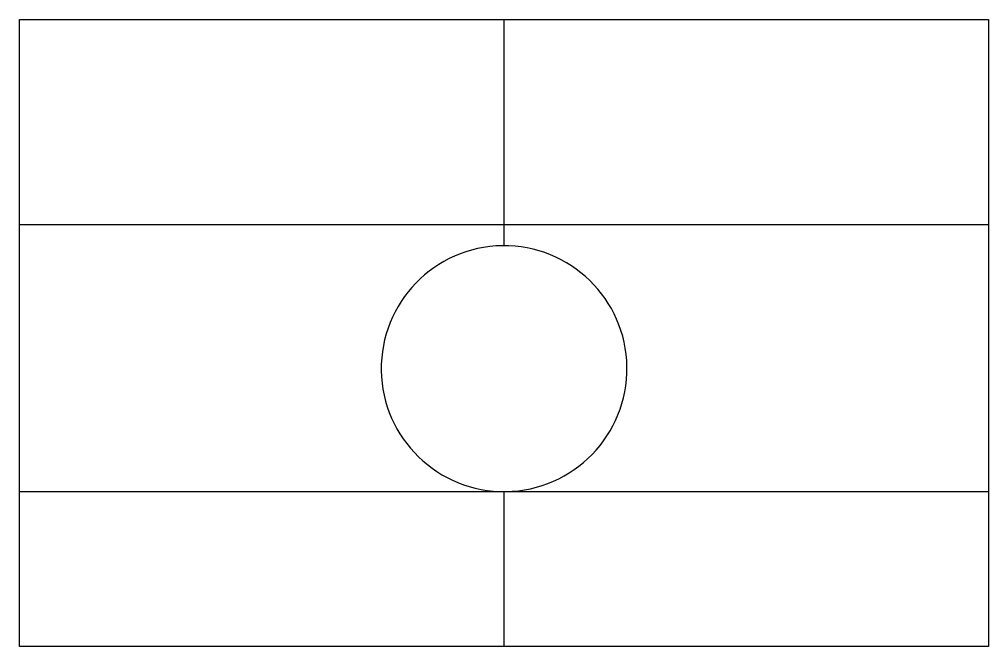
# Model space of a CAD drawing. Header units: millimetres. Extents: x 256.88 to 262.77, y 105.83 to 109.64.
import ezdxf

# ---------------------------------------------------------------- set-up
doc = ezdxf.new("R2010")
doc.units = ezdxf.units.MM
doc.layers.add('03、门站、调压站', color=7, linetype='Continuous', lineweight=30)

msp = doc.modelspace()

# ---------------------------------------------------------------- linework, layer by layer
at = {"layer": '03、门站、调压站'}
for p, q in [((256.8839, 109.6375), (262.7722, 109.6375)), ((256.8839, 105.8286), (256.8839, 109.6375)), ((259.8287, 108.263), (259.8287, 109.6375)), ((262.7722, 109.6375), (262.7722, 105.8286)), ((256.8851, 108.3918), (262.7722, 108.3918)), ((256.8868, 106.7702), (262.7722, 106.7702)), ((259.8287, 105.8286), (259.8287, 106.7702)), ((262.7722, 105.8286), (256.8839, 105.8286))]:
    msp.add_line(p, q, dxfattribs=at)
msp.add_ellipse((259.8287, 107.5166), major_axis=(-0.0103, 0.7464), ratio=1, start_param=0.001529, end_param=6.282572, dxfattribs=at)

doc.saveas('drawing.dxf')
